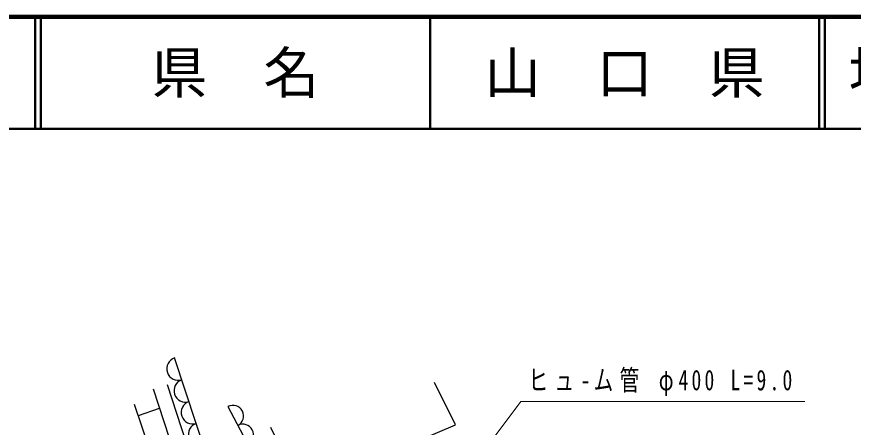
# Model space of a CAD drawing. Units: millimetres, scale not verified. Extents: x 40000 to 680000, y 20000 to 380000.
# Drawn here: x 296100 to 370788, y 343370 to 380000 of the extents above; entities that cross this region are included whole.
import ezdxf
from ezdxf.enums import TextEntityAlignment as Align

# ---------------------------------------------------------------- set-up
doc = ezdxf.new("R2010")
doc.units = ezdxf.units.MM
doc.header["$LTSCALE"] = 1000
for name, color, linetype, lineweight in [('M-BGD', 7, 'Continuous', 25), ('M-STR-HTXT', 7, 'Continuous', 13), ('M-TTL', 2, 'Continuous', 140), ('M-TTL-LINE', 7, 'Continuous', 50)]:
    doc.layers.add(name, color=color, linetype=linetype, lineweight=lineweight)
doc.layers.add('M-TTL-TXT', color=7, linetype='Continuous')
doc.styles.add('ＭＳ ゴシック', font='')
doc.styles.get('ＭＳ ゴシック').set_extended_font_data('MS Gothic')

msp = doc.modelspace()

# ---------------------------------------------------------------- linework, layer by layer
at = {"layer": 'M-BGD'}
for p, q in [((311305, 331666), (306625, 345407)), ((306959, 344425), (308853, 345070)), ((314962, 345214), (321156, 333450))]:
    msp.add_line(p, q, dxfattribs=at)
for points in [[(314137, 315962), (316595, 324587), (316803, 327577), (314059, 337860), (310201, 349562)], [(318756, 343371), (321567, 337724), (327842, 340400), (328522, 339033), (331360, 340278), (330674, 341631), (335287, 343599), (333408, 347373)], [(308295, 346791), (312049, 335222), (314226, 326255), (312613, 316645)], [(309531, 347193), (313301, 335577), (315552, 326303), (313896, 316430)]]:
    msp.add_lwpolyline(points, dxfattribs=at)
for centre, radius, start, end in [((310523, 348587), 1027, 108.24598, 288.24598), ((311166, 346636), 1027, 108.24598, 288.24598), ((311809, 344686), 1027, 108.24598, 288.24598), ((315404, 344374), 950, 297.76908, 117.76908), ((312452, 342736), 1027, 108.24598, 288.24598), ((316289, 342693), 950, 297.76908, 117.76908)]:
    msp.add_arc(centre, radius, start, end, dxfattribs=at)
at = {"layer": 'M-STR-HTXT'}
msp.add_lwpolyline([(321023, 318870), (341120, 345666), (366470, 345666)], dxfattribs=at)
at = {"layer": 'M-TTL'}
msp.add_line((680000, 380000), (40000, 380000), dxfattribs=at)
at = {"layer": 'M-TTL-LINE'}
for p, q in [((297750, 380000), (297750, 370000)), ((298250, 380000), (298250, 370000)), ((333000, 380000), (333000, 370000)), ((367750, 380000), (367750, 370000)), ((368250, 380000), (368250, 370000)), ((40000, 370000), (680000, 370000))]:
    msp.add_line(p, q, dxfattribs=at)

# ---------------------------------------------------------------- texts
at = {"layer": 'M-STR-HTXT', "insert": (341787, 346166), "char_height": 1833, "attachment_point": 7, "style": 'ＭＳ ゴシック'}
msp.add_mtext('\\T1.33;\\W0.7;ヒュ-ム管\\~φ400\\~L=9.0', dxfattribs=at)
at = {"layer": 'M-TTL-TXT', "style": 'ＭＳ ゴシック'}
for s, p in [('県\u3000名', (315625, 375000)), ('山\u3000口\u3000県', (350375, 375000))]:
    msp.add_text(s, height=3666, dxfattribs=at).set_placement(p, align=Align.MIDDLE_CENTER)
msp.add_text('地 名', height=3666, dxfattribs=at).set_placement((370380, 375000), align=Align.MIDDLE_LEFT)

doc.saveas('drawing.dxf')
